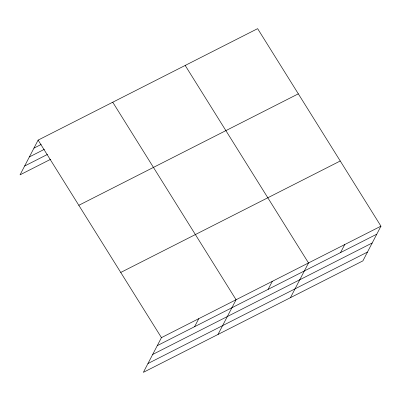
<?xml version="1.0" encoding="UTF-8"?>
<svg xmlns="http://www.w3.org/2000/svg" width="401" height="401" viewBox="0 0 401 401"><rect width="100%" height="100%" fill="white"/><g stroke="black" fill="none" stroke-linecap="round" stroke-linejoin="round"><path stroke-width="0.6" d="M380.95 226.169L161.443 337.632L143.373 372.344L362.885 260.881L380.95 226.169L257.627 28.656L38.115 140.119L20.05 174.831L50.681 159.272M194.59 326.695L198.756 318.685M218.009 334.444L236.074 299.737L112.751 102.225M268.124 289.357L272.294 281.347M290.444 297.662L308.514 262.956L185.187 65.443M340.559 252.57L344.73 244.565M33.95 148.129L41.188 144.455M29.363 156.941L44.401 149.307M24.636 166.019L47.473 154.425M78.817 205.302L298.324 93.839M120.746 272.454L340.254 160.991M157.272 345.642L376.78 234.179M152.686 354.454L372.193 242.991M147.959 363.532L367.466 252.069M38.115 140.119L161.443 337.632"/></g></svg>
